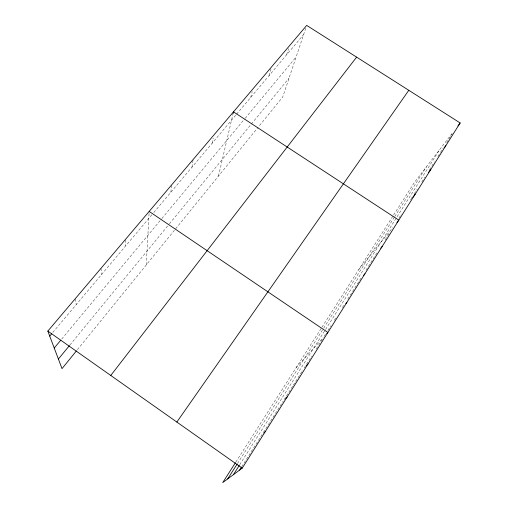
<?xml version="1.0" encoding="UTF-8"?>
<svg xmlns="http://www.w3.org/2000/svg" width="508" height="508" viewBox="0 0 508 508"><rect width="100%" height="100%" fill="white"/><g stroke="black" fill="none" stroke-linecap="round" stroke-linejoin="round"><path stroke-width="0.38" stroke-dasharray="2.54 1.91" d="M146.279 264.928L149.174 211.423M170.847 192.265L171.672 184.855M191.941 167.208L193.059 160.236M212.154 143.205L213.182 138.081M218.453 176.105L233.128 113.379M250.679 97.46L252.197 91.738M269.05 75.654L271.399 67.57M286.683 54.712L288.569 48.705M305.759 28.232L282.727 97.003L258.636 126.651M241.7 466.769L262.198 434.359M263.462 432.359L283.267 401.041M284.105 399.713L292.887 385.832M293.306 385.172L302.914 369.97M304.171 367.983L311.652 356.152M316.224 348.926L323.291 337.75M324.129 336.423L325.825 333.737M327.946 330.384L330.918 325.691M334.308 320.326L336.004 317.646M342.367 307.588L344.024 304.965M347.758 299.06L361.448 277.412M366.027 270.173L377.266 252.4M385.229 239.808L389.42 233.178M398.99 218.046L401.472 214.116M410.585 199.714L412.255 197.066M414.344 193.764L417.271 189.135M421.869 181.87L424.79 177.241M429.444 169.882L434.53 161.836M437.921 156.477L439.617 153.797M440.461 152.464L443.389 147.828M446.742 142.532L452.184 133.922M239.706 464.737L439.947 149.219M237.477 463.544L323.228 328.866M323.653 328.206L394.348 217.176M394.76 216.522L426.453 166.751M235.871 462.013L321.526 327.87M321.945 327.215L393.173 215.665M393.598 214.998L414.439 182.359L452.85 132.467M358.8 269.494L392.64 227.743M77.413 349.675L258.14 127.26M69.933 344.983L168.954 224.39M169.443 223.793L289.046 78.143M61.735 339.02L161.36 219.151M161.855 218.548L244.672 118.91M245.167 118.313L296.12 57.004M52.781 332.454L151.803 214.871M153.81 212.496L236.068 114.814M236.576 114.217L303.625 34.595M296.139 367.633L323.177 337.68M75.038 298.964L76.276 304.552M100.94 268.383L101.587 274.498M125.635 239.966L125.736 245.828"/><path stroke-width="0.76" d="M233.128 113.379L233.483 111.862L398.818 220.123L396.926 222.46M239.611 470.078L241.287 467.43M235.445 462.674L222.726 482.6L242.214 468.141L460.165 122.961L306.705 25.4L47.835 331.095L62.008 368.637L76.416 350.901M233.394 474.688L239.287 465.404M227.686 478.917L237.052 464.217M176.847 422.059L408.794 90.297M457.905 125.901L460.165 122.961M110.769 375.469L356.616 57.131M444.348 147.587L445.789 145.739M428.466 172.441L430.797 169.481M412.693 197.333L415.157 194.253M58.382 359.048L69.431 345.599M380.759 248.171L382.257 246.355M54.229 348.043L60.731 340.22M49.721 336.093L51.759 333.667M363.525 275.45L364.947 273.768M345.846 303.581L346.843 302.438M326.841 333.616L327.889 332.461L149.174 211.423M306.578 365.449L308.019 363.925M285.68 398.418L287.172 396.951M263.728 433.007L265.265 431.648M47.835 331.095L242.214 468.141"/></g></svg>
